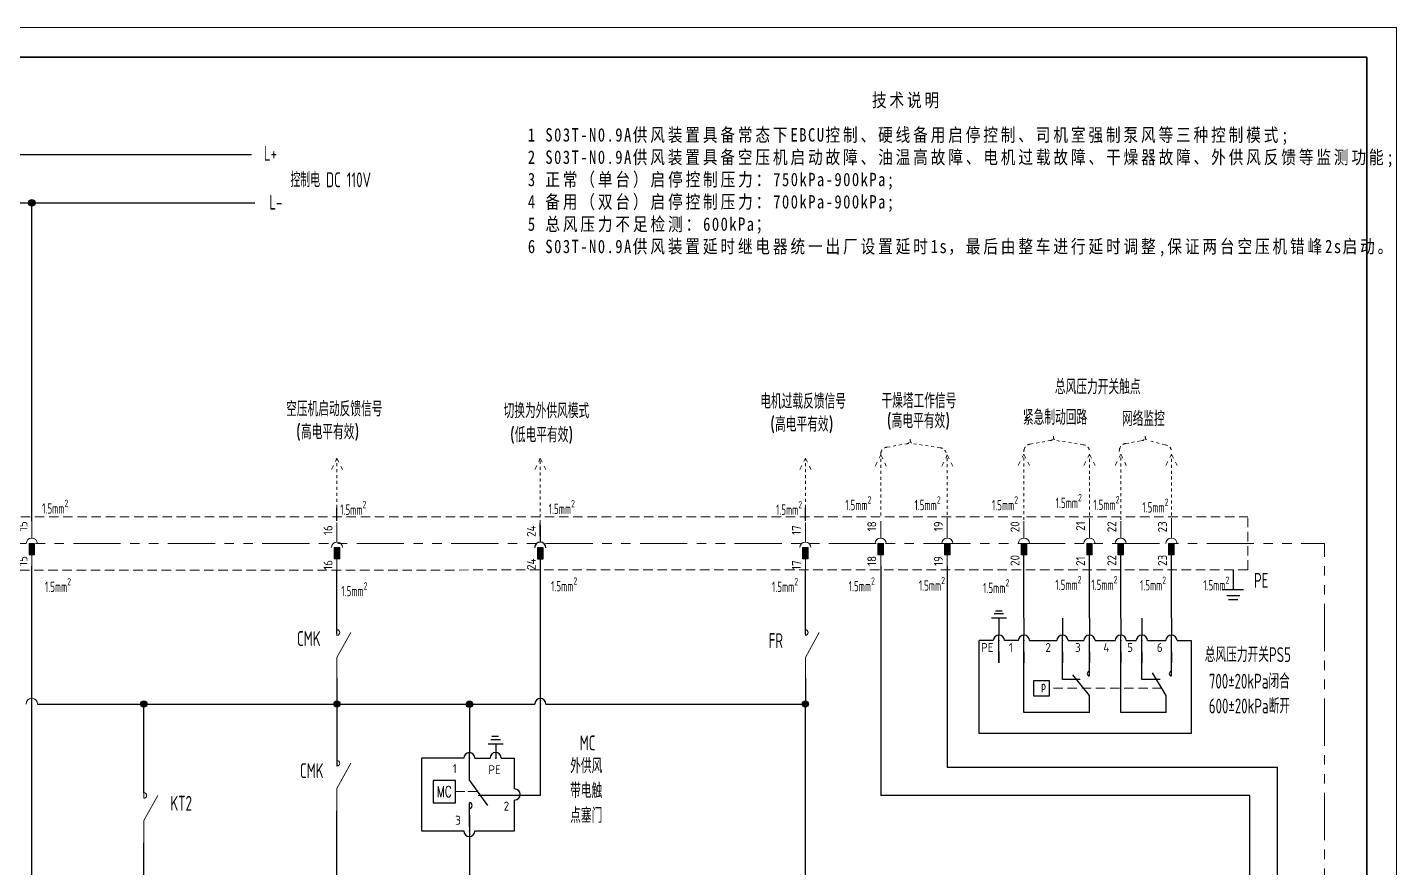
# Model space of a CAD drawing. Header units: millimetres. Extents: x 0 to 840, y 0 to 594.
# Drawn here: x 379.7 to 840, y 311.6 to 594 of the extents above; entities that cross this region are included whole.
import ezdxf
from ezdxf.enums import TextEntityAlignment as Align

# ---------------------------------------------------------------- set-up
doc = ezdxf.new("R2010")
doc.units = ezdxf.units.MM
for name, pattern in [('CENTER2', [12, 7, -1, 1, -1, 1, -1]), ('HIDDEN', [9.525, 6.35, -3.175]), ('PHANTOM2', [31.75, 15.875, -3.175, 3.175, -3.175, 3.175, -3.175]), ('虚线', [2, 1, -1])]:
    doc.linetypes.add(name, pattern=pattern)
for name, color, linetype, lineweight in [('AM_3', 3, '虚线', 13), ('BLK_0.5mm^2', 7, 'Continuous', 18), ('MISC', 2, 'Continuous', 18), ('SYMS', 7, 'Continuous', 18), ('TERMS', 4, 'Continuous', 18), ('双点划线', 6, 'CENTER2', 18), ('尺寸线层', 3, 'Continuous', 13), ('标注', 3, 'Continuous', 18), ('粗实线层', 7, 'Continuous', 25), ('虚线', 2, 'HIDDEN', 18), ('虚线层', 6, '虚线', 13)]:
    doc.layers.add(name, color=color, linetype=linetype, lineweight=lineweight)
doc.styles.add('PIN', font='simplex.shx', dxfattribs={"width": 0.75, "bigfont": 'gbcbig.shx'})
doc.styles.add('WD_IEC', font='isocp2.shx', dxfattribs={"width": 0.9, "bigfont": 'gbcbig.shx'})
doc.styles.add('标准', font='isoct2.shx')
doc.styles.add('海泰标注样式', font='isocp.shx', dxfattribs={"width": 0.7, "bigfont": 'gbcbig.shx'})
doc.styles.add('海泰汉字样式', font='仿宋_GB2312.TTF', dxfattribs={"width": 0.7})

# ---------------------------------------------------------------- blocks, each defined once
blk = doc.blocks.new('NJHT-A1')
at = {"color": 7, "linetype": 'Continuous', "lineweight": 18}
for p, q in [((840, 594), (0, 594)), ((840, 0), (840, 594))]:
    blk.add_line(p, q, dxfattribs=at)
at = {"color": 7, "linetype": 'Continuous', "lineweight": 35}
for p, q in [((830, 584), (25, 584)), ((830, 10), (830, 584))]:
    blk.add_line(p, q, dxfattribs=at)
at = {"color": 2, "linetype": 'Continuous', "lineweight": 18, "style": '海泰汉字样式', "width": 0.6}
blk.add_attdef('5', text='', height=5, rotation=180, dxfattribs=at).set_placement((50, 578.5), align=Align.MIDDLE_CENTER)
at = {"color": 2, "linetype": 'Continuous', "lineweight": 18, "style": '海泰汉字样式'}
for tag, height, width, p in [('1', 5, 0.7, (805, 59.25)), ('7', 5, 0.7, (755, 50.5)), ('2', 5, 0.7, (805, 51.75)), ('3', 5, 0.6, (805, 38)), ('12', 3.5, 0.7, (668, 34.5)), ('13', 3.5, 0.6, (682, 34.5)), ('20', 3.5, 0.7, (708, 34.5)), ('21', 3.5, 0.6, (722, 34.5)), ('14', 3.5, 0.7, (668, 27.5)), ('15', 3.5, 0.6, (682, 27.5)), ('22', 3.5, 0.7, (708, 27.5)), ('23', 3.5, 0.6, (722, 27.5)), ('8', 3.5, 0.7, (762, 22.5)), ('9', 3.5, 0.7, (774, 22.5)), ('4', 5, 0.6, (805, 22.5)), ('16', 3.5, 0.7, (668, 20.5)), ('17', 3.5, 0.6, (682, 20.5)), ('24', 3.5, 0.7, (708, 20.5)), ('25', 3.5, 0.6, (722, 20.5)), ('18', 3.5, 0.7, (668, 13.5)), ('19', 3.5, 0.6, (682, 13.5)), ('26', 3.5, 0.7, (708, 13.5)), ('27', 3.5, 0.6, (722, 13.5)), ('11', 3.5, 0.7, (742.5, 13.5)), ('10', 3.5, 0.7, (767.5, 13.5)), ('6', 3.5, 0.7, (811.57, 13.5))]:
    blk.add_attdef(tag, text='', height=height, dxfattribs=dict(at, width=width)).set_placement(p, align=Align.MIDDLE_CENTER)
blk = doc.blocks.new('VC02JP_1')
blk.add_hatch(color=256).paths.add_polyline_path([(0.62, -2.5), (0.62, 0), (-0.62, 0), (-0.62, -2.5)], flags=0)
for p, q in [((0, 5), (0, 1.25)), ((0, -2.5), (0, -5))]:
    blk.add_line(p, q)
blk.add_lwpolyline([(0.62, 0), (-0.62, 0), (-0.62, -2.5), (0.62, -2.5)], close=True)
blk.add_arc((0, 0), 1.25, 0, 180)
blk.add_point((0, 0))
at = {"style": 'WD_IEC'}
for tag, p in [('INST', (-5.25, 8)), ('LOC', (-5.25, 5)), ('TAG2', (-5.25, 2)), ('DESC2', (-5.25, -8.1)), ('DESC1', (-5.25, -5.1)), ('DESC3', (-5.25, -11.1))]:
    blk.add_attdef(tag, text='', height=2, dxfattribs=at).set_placement(p, align=Align.RIGHT)
blk.add_attdef('TERM02', text='', height=2, rotation=90, dxfattribs=at).set_placement((-1, 5), align=Align.RIGHT)
for tag, p, height in [('X2TERM02', (0, 5), 0.32), ('X2TERMDESC02', (0, 4.48), 0.32), ('MFG', (2.75, 4), 1.5), ('CAT', (2.75, 1.5), 1.5), ('X4LINK', (-1.25, -1.25), 0.32), ('X1LINK', (1.25, -1.25), 0.32), ('ASSYCODE', (2.75, -2.75), 1), ('X8TERM01', (0, -5), 0.32), ('X8TERMDESC01', (0, -5.52), 0.32), ('FAMILY', (2.75, -4.25), 1), ('CATDESC', (2.75, -5.75), 1)]:
    blk.add_attdef(tag, p, '', height=height, dxfattribs=at)
blk.add_attdef('TERM01', (-1, -5), '', height=2, rotation=90, dxfattribs=at)
blk = doc.blocks.new('bfcgb')
blk.add_hatch(color=256).paths.add_polyline_path([(1495.06, 338, 1), (1492.9, 338, 1)])
blk.add_circle((1493.98, 338), 1.08)
blk = doc.blocks.new('VC01JP_1')
blk.add_hatch(color=256).paths.add_polyline_path([(0.62, -2.5), (0.62, 0), (-0.62, 0), (-0.62, -2.5)], flags=0)
for p, q in [((0, 5), (0, 1.25)), ((0, -2.5), (0, -5))]:
    blk.add_line(p, q)
blk.add_lwpolyline([(0.62, 0), (-0.62, 0), (-0.62, -2.5), (0.62, -2.5)], close=True)
blk.add_arc((0, 0), 1.25, 0, 180)
blk.add_point((0, 0))
at = {"style": 'WD_IEC'}
for tag, p in [('INST', (-5.25, 8)), ('LOC', (-5.25, 5)), ('TAG1', (-5.25, 2)), ('DESC2', (-5.25, -8.1)), ('DESC1', (-5.25, -5.1)), ('DESC3', (-5.25, -11.1))]:
    blk.add_attdef(tag, text='', height=2, dxfattribs=at).set_placement(p, align=Align.RIGHT)
blk.add_attdef('TERM02', text='', height=2, rotation=90, dxfattribs=at).set_placement((-1, 5), align=Align.RIGHT)
for tag, p, height in [('X2TERM02', (0, 5), 0.32), ('X2TERMDESC02', (0, 4.48), 0.32), ('MFG', (2.75, 4), 1.5), ('CAT', (2.75, 1.5), 1.5), ('X4LINK', (-1.25, -1.25), 0.32), ('X1LINK', (1.25, -1.25), 0.32), ('ASSYCODE', (2.75, -2.75), 1), ('X8TERM01', (0, -5), 0.32), ('X8TERMDESC01', (0, -5.52), 0.32), ('FAMILY', (2.75, -4.25), 1), ('CATDESC', (2.75, -5.75), 1)]:
    blk.add_attdef(tag, p, '', height=height, dxfattribs=at)
blk.add_attdef('TERM01', (-1, -5), '', height=2, rotation=90, dxfattribs=at)
blk = doc.blocks.new('HA1X2_1')
blk.add_lwpolyline([(-1.25, -2.5), (0, 0), (1.25, -2.5)])
at = {"style": 'WD_IEC'}
for tag, p in [('DESC1', (0, 5.1)), ('DESC2', (0, 1.25))]:
    blk.add_attdef(tag, text='', height=2.5, dxfattribs=at).set_placement(p, align=Align.CENTER)
blk.add_attdef('X8TERM01', (0, 0), '', height=0.32, dxfattribs=at)
blk = doc.blocks.new('VMS21P_1')
for p, q in [((0, 7.5), (0, 2.5)), ((0, -2.5), (3.125, 3.125)), ((0, -2.5), (0, -7.5))]:
    blk.add_line(p, q)
blk.add_arc((0, 3.125), 0.625, 270, 90)
at = {"style": 'WD_IEC'}
for tag, p in [('INST', (-5.25, 7.75)), ('LOC', (-5.25, 4.25)), ('TAG2', (-5.25, 0.75)), ('XREF', (-5.25, -3.75)), ('DESC1', (-5.25, -7.6)), ('DESC2', (-5.25, -11.1)), ('DESC3', (-5.25, -14.6))]:
    blk.add_attdef(tag, text='', height=2.5, dxfattribs=at).set_placement(p, align=Align.RIGHT)
blk.add_attdef('TERM01', text='', height=2, rotation=90, dxfattribs=at).set_placement((-1, 7.5), align=Align.RIGHT)
for tag, p, height in [('X2TERM01', (0, 7.5), 0.32), ('X4LINK', (-2, 0), 0.32), ('X1LINK', (-0.5, 0), 0.32), ('CONTACT', (4, -3.5), 1), ('FAMILY', (4, -5), 1), ('X8TERM02', (0, -7.5), 0.32)]:
    blk.add_attdef(tag, p, '', height=height, dxfattribs=at)
blk.add_attdef('TERM02', (-1, -7.5), '', height=2, rotation=90, dxfattribs=at)
blk = doc.blocks.new('gtsdf')
for p, q in [((899.43, -231.17), (899.43, -236.8)), ((907.84, -231.17), (907.84, -236.8)), ((920.8, -231.17), (920.8, -236.8)), ((929.87, -231.17), (929.87, -236.8)), ((940.39, -231.17), (940.39, -236.8)), ((947.51, -231.17), (947.51, -236.8)), ((957.43, -231.17), (957.43, -236.8)), ((892.81, -269.86), (892.81, -238.67)), ((897.55, -238.67), (892.81, -238.67)), ((899.43, -246.17), (899.43, -236.8)), ((905.97, -238.67), (901.3, -238.67)), ((907.84, -262.86), (907.84, -236.8)), ((909.72, -238.67), (918.92, -238.67)), ((920.8, -251.76), (920.8, -236.8)), ((922.67, -238.67), (928, -238.67)), ((929.87, -250.52), (929.87, -236.8)), ((931.75, -238.67), (938.51, -238.67)), ((940.39, -262.86), (940.39, -236.8)), ((942.26, -238.67), (945.63, -238.67)), ((947.51, -251.76), (947.51, -236.8)), ((949.38, -238.67), (955.56, -238.67)), ((957.43, -250.52), (957.43, -236.8)), ((959.31, -238.67), (964.08, -238.67)), ((964.08, -238.67), (964.08, -269.86)), ((899.43, -242.42), (899.43, -246.17)), ((907.84, -242.42), (907.84, -246.17)), ((920.8, -242.42), (920.8, -246.17)), ((929.87, -242.42), (929.87, -246.17)), ((940.39, -242.42), (940.39, -246.17)), ((947.51, -242.42), (947.51, -246.17)), ((957.43, -242.42), (957.43, -246.17)), ((911.13, -252.05), (916.38, -252.05)), ((911.13, -257.3), (911.13, -252.05)), ((916.38, -252.05), (916.38, -257.3)), ((926.78, -251.76), (920.8, -251.76)), ((953.69, -251.76), (947.51, -251.76)), ((916.38, -257.3), (911.13, -257.3)), ((929.87, -262.86), (907.84, -262.86)), ((955.71, -262.86), (940.39, -262.86)), ((964.08, -269.86), (892.81, -269.86))]:
    blk.add_line(p, q)
at = {"color": 7, "ltscale": 0.287133}
for p, q in [((929.87, -257.09), (924.24, -250.16)), ((955.71, -257.09), (951.1, -249.46))]:
    blk.add_line(p, q, dxfattribs=at)
at = {"color": 7}
for p, q in [((929.87, -262.86), (929.87, -257.09)), ((955.71, -262.86), (955.71, -257.09))]:
    blk.add_line(p, q, dxfattribs=at)
for centre, radius, start, end in [((899.43, -238.67), 1.88, 0, 180), ((907.84, -238.67), 1.88, 0, 180), ((920.8, -238.67), 1.88, 0, 180), ((929.87, -238.67), 1.88, 0, 180), ((929.87, -238.67), 1.88, 0, 180), ((940.39, -238.67), 1.88, 0, 180), ((947.51, -238.67), 1.88, 0, 180), ((957.43, -238.67), 1.88, 0, 180), ((957.43, -238.67), 1.88, 0, 180), ((929.87, -249.77), 0.75, 90, 270), ((957.43, -249.77), 0.75, 90, 270)]:
    blk.add_arc(centre, radius, start, end)
for p in [(899.43, -238.67), (907.84, -238.67), (920.8, -238.67), (929.87, -236.8), (940.39, -238.67), (947.51, -238.67), (957.43, -236.8)]:
    blk.add_point(p)
at = {"layer": '虚线', "ltscale": 0.5}
blk.add_line((954.25, -254.67), (916.38, -254.67), dxfattribs=at)
at = {"style": 'PIN', "width": 0.75}
blk.add_text('p', height=2.62, dxfattribs=at).set_placement((913.63, -255.1))
at = {"layer": 'AM_3', "style": 'WD_IEC'}
for tag, p in [('PE', (897.61, -242.48)), ('1', (904.13, -242.48)), ('2', (916.92, -242.48)), ('3', (926.93, -242.48)), ('4', (936.56, -242.48)), ('5', (944.52, -242.48)), ('6', (954.48, -242.48))]:
    blk.add_attdef(tag, text='', height=3, dxfattribs=at).set_placement(p, align=Align.RIGHT)
blk = doc.blocks.new('fse')
blk.add_hatch(color=256).paths.add_polyline_path([(-62.47, -297.35), (-62.47, -293.6), (-64.34, -293.6), (-64.34, -297.35)], flags=0)
for p, q in [((-63.41, -286.1), (-63.41, -291.72)), ((-63.41, -297.35), (-63.41, -301.1))]:
    blk.add_line(p, q)
blk.add_lwpolyline([(-62.47, -293.6), (-64.34, -293.6), (-64.34, -297.35), (-62.47, -297.35)], close=True)
blk.add_arc((-63.41, -293.6), 1.88, 0, 180)
blk.add_point((-63.41, -293.6))
at = {"layer": 'TERMS', "style": 'WD_IEC'}
blk.add_attdef('1', text='', height=3, rotation=90, dxfattribs=at).set_placement((-64.91, -286.1), align=Align.RIGHT)
blk.add_attdef('1', (-64.91, -301.1), '', height=3, rotation=90, dxfattribs=at)

msp = doc.modelspace()

# ---------------------------------------------------------------- linework, layer by layer
for p, q in [((136.30605, 551.2798), (455.04158, 551.2798)), ((237.56322, 535.04091), (456.13197, 535.04091)), ((381.21729, 428.00097), (381.21729, 535.04091)), ((483.79777, 428.16689), (483.79777, 432.50924)), ((641.2458, 428.16689), (641.2458, 432.50924)), ((552.13157, 422.97249), (552.13157, 427.34817)), ((714.71232, 395.39111), (714.71232, 416.75097)), ((736.74292, 395.39111), (736.74292, 416.75097)), ((747.25433, 395.39111), (747.25433, 416.75097)), ((764.30064, 395.39111), (764.30064, 416.75097)), ((381.21729, 150.15492), (381.21729, 413.00097)), ((483.79777, 390.13101), (483.79777, 411.66689)), ((641.2458, 390.13101), (641.2458, 411.66689)), ((666.5717, 413.00097), (666.5717, 335.83734)), ((688.95411, 413.00097), (688.95411, 345.3753)), ((785.07744, 411.71854), (785.07744, 405.09466)), ((483.79777, 375.25625), (483.79777, 366.37496)), ((641.2458, 375.25625), (641.2458, 366.37496)), ((383.12229, 366.59419), (550.29777, 366.59419)), ((418.86347, 336.78469), (418.86345, 366.59419)), ((483.79777, 366.59419), (483.79777, 345.74082)), ((528.30006, 365.42864), (528.30006, 350.2496)), ((554.04777, 366.59419), (641.2458, 366.59419)), ((641.2458, 280.00613), (641.2458, 366.59419)), ((528.30016, 340.90151), (528.30055, 350.2496)), ((526.42535, 348.3746), (512.16157, 348.3746)), ((512.16157, 348.3746), (512.16157, 324.0241)), ((530.17516, 348.40151), (535.2694, 348.40151)), ((539.0194, 348.40151), (543.49297, 348.40151)), ((543.49297, 338.05305), (543.49297, 348.40151)), ((688.95411, 345.3753), (799.94481, 345.3753)), ((528.30016, 340.90151), (534.35471, 332.46401)), ((528.30016, 325.90151), (528.30016, 333.40151)), ((531.27086, 335.91594), (552.1593, 335.91594)), ((543.49297, 323.9546), (543.49297, 334.30305)), ((790.7012, 335.83734), (666.5717, 335.83734)), ((483.79442, 279.33976), (483.79777, 330.74082)), ((528.30016, 325.37181), (528.30016, 329.12181)), ((512.16157, 323.9546), (526.42516, 323.9546)), ((530.17516, 323.9546), (543.49297, 323.9546)), ((539.0194, 323.9546), (543.49297, 323.9546)), ((418.86347, 275.88386), (418.86347, 319.90969))]:
    msp.add_line(p, q)
at = {"color": 1}
for p, q in [((781.57227, 405.09466), (788.58261, 405.09466)), ((782.87258, 403.06136), (787.28231, 403.06136)), ((783.49446, 401.70582), (786.66042, 401.70582))]:
    msp.add_line(p, q, dxfattribs=at)
at = {"color": 3}
for p, q in [((707.88338, 396.85509), (704.70838, 396.85509)), ((707.43562, 397.83107), (705.15613, 397.83107)), ((708.8196, 395.39111), (703.77216, 395.39111))]:
    msp.add_line(p, q, dxfattribs=at)
at = {"color": 2}
for p, q in [((538.73161, 354.54801), (535.55661, 354.54801)), ((538.11544, 355.67707), (535.83595, 355.67707)), ((539.66783, 353.08403), (534.62039, 353.08403))]:
    msp.add_line(p, q, dxfattribs=at)
msp.add_lwpolyline([(523.61266, 333.40151), (523.61266, 340.90151), (516.11266, 340.90151), (516.11266, 333.40151)], close=True)
for centre, radius, start, end in [((552.17277, 366.59419), 1.875, 0, 180), ((528.30035, 348.3746), 1.875, 0, 180), ((537.1444, 348.40151), 1.875, 0, 180), ((543.49297, 336.17805), 1.875, 270, 90), ((528.30016, 332.46401), 0.9375, 270, 90), ((528.30016, 323.9546), 1.875, 180, 0)]:
    msp.add_arc(centre, radius, start, end)
for p in [(552.1593, 366.59419), (528.30035, 348.3746), (537.1444, 348.40151), (528.30016, 323.9546)]:
    msp.add_point(p)
at = {"layer": 'BLK_0.5mm^2'}
msp.add_arc((381.21729, 366.59419), 1.905, 0, 180, dxfattribs=at)
at = {"layer": 'MISC'}
for p, q in [((523.61266, 337.15151), (526.77205, 337.15151)), ((527.83518, 337.15151), (530.99107, 337.15151))]:
    msp.add_line(p, q, dxfattribs=at)
at = {"layer": '双点划线', "linetype": 'PHANTOM2'}
for p in [(45.92329, 420.50097), (815.74939, 130.33494)]:
    msp.add_line(p, (815.74939, 420.50097), dxfattribs=at)
at = {"layer": '粗实线层'}
for p, q in [((552.1593, 368.46919), (552.1593, 411.64007)), ((552.1593, 364.71919), (552.1593, 368.46919)), ((552.1593, 335.91594), (552.1593, 364.71919)), ((537.14411, 353.08403), (537.1444, 348.40151)), ((799.94481, 216.00362), (799.94481, 345.3753)), ((790.7012, 225.32234), (790.7012, 335.83734)), ((528.30016, 329.19372), (528.30127, 304.83749))]:
    msp.add_line(p, q, dxfattribs=at)
at = {"layer": '虚线', "ltscale": 0.5}
for p, q in [((139.34859, 429.50097), (789.96175, 429.50097)), ((789.96175, 411.7202), (789.96175, 429.50097)), ((789.96175, 411.7202), (139.34859, 411.50097))]:
    msp.add_line(p, q, dxfattribs=at)
at = {"layer": '虚线层'}
for p, q in [((724.60605, 456.30829), (724.60605, 456.60829)), ((755.49304, 456.30829), (755.49304, 456.60829)), ((668.75664, 452.90199), (675.29298, 454.07391)), ((676.49298, 455.27391), (676.49298, 455.57391)), ((686.51727, 452.68989), (677.69298, 454.07391)), ((716.86971, 453.93638), (723.40605, 455.10829)), ((734.63034, 453.72428), (725.80605, 455.10829)), ((748.96272, 454.11045), (754.29304, 455.10829)), ((762.17071, 453.67275), (756.69304, 455.10829)), ((483.79777, 424.55083), (483.79777, 449.17621)), ((552.13157, 427.34817), (552.13157, 449.17712)), ((641.2458, 424.55083), (641.2458, 449.17621)), ((666.5717, 429.9839), (666.5717, 450.29983)), ((688.95432, 428.18874), (688.95432, 450.29983)), ((714.71232, 428.43943), (714.71232, 450.51906)), ((736.74292, 428.00097), (736.74292, 450.51906)), ((747.25433, 428.43943), (747.25433, 450.51906)), ((764.30064, 428.00097), (764.30064, 450.51906))]:
    msp.add_line(p, q, dxfattribs=at)
for centre, radius, start, end in [((723.40605, 456.30829), 1.2, 270, 0), ((725.80605, 456.30829), 1.2, 180, 270), ((754.29304, 456.30829), 1.2, 270, 0), ((756.69304, 456.30829), 1.2, 180, 270), ((670.1717, 450.29983), 3.6, 164.7569601, 180), ((668.86897, 450.65509), 2.2497, 92.8620485, 164.7634111), ((675.29298, 455.27391), 1.2, 270, 0), ((677.69298, 455.27391), 1.2, 180, 270), ((686.40494, 450.443), 2.2497, 15.2365889, 87.1379515), ((718.28477, 451.33422), 3.6, 164.7569601, 180), ((716.98205, 451.68948), 2.2497, 92.8620485, 164.7634111), ((734.51801, 451.47739), 2.2497, 15.2365889, 87.1379515), ((750.37778, 451.50829), 3.6, 164.7569601, 180), ((749.07505, 451.86355), 2.2497, 92.8620485, 164.7634111), ((762.05838, 451.42585), 2.2497, 15.2365889, 87.1379515)]:
    msp.add_arc(centre, radius, start, end, dxfattribs=at)

# ---------------------------------------------------------------- block references
for name, p in [('NJHT-A1', (0, 0)), ('bfcgb', (-1112.76682, 197.03983)), ('bfcgb', (-1075.12067, 28.59311)), ('bfcgb', (-1075.12067, 28.59311)), ('bfcgb', (-1010.18635, 28.59311)), ('bfcgb', (-1010.18635, 28.59311)), ('bfcgb', (-1010.18635, 28.59311)), ('bfcgb', (-965.66976, 28.50747)), ('bfcgb', (-965.66976, 28.50747)), ('bfcgb', (-852.73832, 28.59311)), ('bfcgb', (-852.73832, 28.59311)), ('bfcgb', (-852.73832, 28.59311))]:
    msp.add_blockref(name, p)
ref = msp.add_blockref('fse', (615.53667, 712.73743))
ref.add_attrib('1', '24', (550.63157, 411.64006), dxfattribs={"layer": 'TERMS', "height": 3, "rotation": 90, "style": 'WD_IEC'})
ref.add_attrib('1', '24', dxfattribs={"layer": 'TERMS', "height": 3, "rotation": 90, "style": 'WD_IEC'}).set_placement((550.63157, 426.64006), align=Align.RIGHT)
msp.add_blockref('gtsdf', (-193.13149, 626.5627)).add_auto_attribs({'PE': 'PE', '5': '5', '4': '4', '2': '2', '1': '1', '6': '6', '3': '3'})
at = {"layer": 'SYMS'}
ref = msp.add_blockref('VC02JP_1', (381.21729, 420.50097), dxfattribs=dict(at, xscale=1.5, yscale=1.5, zscale=1.5))
ref.add_attrib('TERM02', '15', dxfattribs={"layer": 'TERMS', "height": 3, "rotation": 90, "style": 'WD_IEC'}).set_placement((379.71729, 428.00097), align=Align.RIGHT)
ref.add_attrib('TERM01', '15', (379.71729, 413.00097), dxfattribs={"layer": 'TERMS', "height": 3, "rotation": 90, "style": 'WD_IEC'})
at = {"layer": 'SYMS', "linetype": 'PHANTOM2'}
ref = msp.add_blockref('VC01JP_1', (483.79777, 419.16689), dxfattribs=dict(at, xscale=1.5, yscale=1.5, zscale=1.5))
ref.add_attrib('TERM02', '16', dxfattribs={"layer": 'TERMS', "height": 3, "rotation": 90, "style": 'WD_IEC'}).set_placement((482.29777, 426.66689), align=Align.RIGHT)
ref.add_attrib('TERM01', '16', (482.29777, 411.66689), dxfattribs={"layer": 'TERMS', "height": 3, "rotation": 90, "style": 'WD_IEC'})
ref = msp.add_blockref('VC01JP_1', (641.2458, 419.16689), dxfattribs=dict(at, xscale=1.5, yscale=1.5, zscale=1.5))
ref.add_attrib('TERM02', '17', dxfattribs={"layer": 'TERMS', "height": 3, "rotation": 90, "style": 'WD_IEC'}).set_placement((639.7458, 426.66689), align=Align.RIGHT)
ref.add_attrib('TERM01', '17', (639.7458, 411.66689), dxfattribs={"layer": 'TERMS', "height": 3, "rotation": 90, "style": 'WD_IEC'})
at = {"layer": 'SYMS'}
ref = msp.add_blockref('VC02JP_1', (666.5717, 420.50097), dxfattribs=dict(at, xscale=1.5, yscale=1.5, zscale=1.5))
ref.add_attrib('TERM02', '18', dxfattribs={"layer": 'TERMS', "height": 3, "rotation": 90, "style": 'WD_IEC'}).set_placement((665.0717, 428.00097), align=Align.RIGHT)
ref.add_attrib('TERM01', '18', (665.0717, 413.00097), dxfattribs={"layer": 'TERMS', "height": 3, "rotation": 90, "style": 'WD_IEC'})
ref = msp.add_blockref('VC02JP_1', (688.95411, 420.50097), dxfattribs=dict(at, xscale=1.5, yscale=1.5, zscale=1.5))
ref.add_attrib('TERM02', '19', dxfattribs={"layer": 'TERMS', "height": 3, "rotation": 90, "style": 'WD_IEC'}).set_placement((687.45411, 428.00097), align=Align.RIGHT)
ref.add_attrib('TERM01', '19', (687.45411, 413.00097), dxfattribs={"layer": 'TERMS', "height": 3, "rotation": 90, "style": 'WD_IEC'})
ref = msp.add_blockref('VC02JP_1', (714.71232, 420.50097), dxfattribs=dict(at, xscale=1.5, yscale=1.5, zscale=1.5))
ref.add_attrib('TERM02', '20', dxfattribs={"layer": 'TERMS', "height": 3, "rotation": 90, "style": 'WD_IEC'}).set_placement((713.21232, 428.00097), align=Align.RIGHT)
ref.add_attrib('TERM01', '20', (713.21232, 413.00097), dxfattribs={"layer": 'TERMS', "height": 3, "rotation": 90, "style": 'WD_IEC'})
ref = msp.add_blockref('VC02JP_1', (736.74292, 420.50097), dxfattribs=dict(at, xscale=1.5, yscale=1.5, zscale=1.5))
ref.add_attrib('TERM02', '21', dxfattribs={"layer": 'TERMS', "height": 3, "rotation": 90, "style": 'WD_IEC'}).set_placement((735.24292, 428.00097), align=Align.RIGHT)
ref.add_attrib('TERM01', '21', (735.24292, 413.00097), dxfattribs={"layer": 'TERMS', "height": 3, "rotation": 90, "style": 'WD_IEC'})
ref = msp.add_blockref('VC02JP_1', (747.25433, 420.50097), dxfattribs=dict(at, xscale=1.5, yscale=1.5, zscale=1.5))
ref.add_attrib('TERM02', '22', dxfattribs={"layer": 'TERMS', "height": 3, "rotation": 90, "style": 'WD_IEC'}).set_placement((745.75433, 428.00097), align=Align.RIGHT)
ref.add_attrib('TERM01', '22', (745.75433, 413.00097), dxfattribs={"layer": 'TERMS', "height": 3, "rotation": 90, "style": 'WD_IEC'})
ref = msp.add_blockref('VC02JP_1', (764.30064, 420.50097), dxfattribs=dict(at, xscale=1.5, yscale=1.5, zscale=1.5))
ref.add_attrib('TERM02', '23', dxfattribs={"layer": 'TERMS', "height": 3, "rotation": 90, "style": 'WD_IEC'}).set_placement((762.80064, 428.00097), align=Align.RIGHT)
ref.add_attrib('TERM01', '23', (762.80064, 413.00097), dxfattribs={"layer": 'TERMS', "height": 3, "rotation": 90, "style": 'WD_IEC'})
at = {"layer": 'SYMS', "xscale": 1.5, "yscale": 1.5, "zscale": 1.5}
for p in [(483.79777, 385.92265), (641.2458, 385.92265), (483.79777, 341.99082), (418.86347, 331.15969)]:
    msp.add_blockref('VMS21P_1', p, dxfattribs=at)
at = {"layer": '虚线层', "xscale": 1.5, "yscale": 1.5, "zscale": 1.5}
for p in [(483.79777, 449.17621), (552.13157, 449.17712), (641.2458, 449.17621), (666.5717, 450.29983), (688.95432, 450.29983), (714.71232, 450.51906), (736.74292, 450.51906), (747.25433, 450.51906), (764.30064, 450.51906)]:
    msp.add_blockref('HA1X2_1', p, dxfattribs=at)

# ---------------------------------------------------------------- texts
at = {"insert": (519.86266, 337.15151), "char_height": 3.75, "width": 3.8169643, "attachment_point": 5, "style": 'PIN'}
msp.add_mtext('{\\W0.7;\\C3;MC}', dxfattribs=at)
at = {"layer": 'AM_3', "style": 'WD_IEC'}
for tag, p in [('1', (524.04407, 343.38507)), ('PE', (538.84663, 343.025)), ('2', (541.66901, 330.79744)), ('3', (525.44015, 326.02185))]:
    msp.add_attdef(tag, text='DESC1', height=3, dxfattribs=at).set_placement(p, align=Align.RIGHT)
at = {"layer": 'BLK_0.5mm^2', "char_height": 5, "attachment_point": 1, "line_spacing_factor": 0.99982, "style": '标准'}
for s, insert, width in [('{\\Fisocp2,gbcbig|c134;\\C3;紧急制动回路}', (714.38882, 465.42064), 23.0729747), ('{\\Fisocp2,gbcbig|c134;\\C3;网络监控}', (747.65863, 464.95305), 33.1669556), ('{\\Fisocp2,gbcbig|c134;\\C3;(高电平有效)}', (469.99333, 460.53897), 31.9506378), ('{\\Fisocp2,gbcbig|c134;\\C3;(高电平有效)}', (629.38668, 463.09542), 31.9506378), ('{\\Fisocp2,gbcbig|c134;\\C3;(高电平有效)}', (668.58026, 464.26428), 31.9506378), ('{\\Fisocp2,gbcbig|c134;\\C3;(低电平有效)}', (541.91551, 459.55281), 60.8697092), ('{\\Fisocp2,gbcbig|c134;\\C3;总风压力开关\\W0.7;PS5}', (775.50032, 385.68536), 41.0010451), ('{\\Fisocp2,gbcbig|c134;\\C3;外供风带电触点塞门}', (562.18634, 348.30939), 11.6044359)]:
    msp.add_mtext(s, dxfattribs=dict(at, insert=insert, width=width))
at = {"layer": '尺寸线层', "char_height": 5, "attachment_point": 1, "line_spacing_factor": 0.99982}
for s, insert, width, style in [('{\\C3;L+}', (459.21576, 554.21716), 22.1418166, '海泰标注样式'), ('{\\Fisocp2,gbcbig|c134;\\W0.7;\\C3;L-}', (461.01584, 537.78304), 23.6871923, '标准'), ('{\\Fisocp2,gbcbig|c134;电机过载反馈信号}', (626.0915, 470.82358), 32.9452396, '标准'), ('{\\Fisocp2,gbcbig|c134;空压机启动反馈信号}', (466.69815, 468.26713), 32.9452396, '标准'), ('{\\Fisocp2,gbcbig|c134;切换为外供风模式}', (539.79503, 467.63761), 65.115916, '标准'), ('{\\Fisocp2,gbcbig|c134;\\W0.7;\\C3;PE}', (792.05643, 410.66094), 26.6587087, '标准')]:
    msp.add_mtext(s, dxfattribs=dict(at, insert=insert, width=width, style=style))
at = {"layer": '尺寸线层', "char_height": 5, "attachment_point": 1}
for s, insert, width, style in [('{\\Fisocp2,gbcbig|c134;\\W0.7;\\C3;控制电 DC 110V}', (468.14889, 545.27548), 27.5249859, '标准'), ('{\\Fisocp2,gbcbig|c134;\\C3;总风压力开关触点}', (725.11521, 475.69083), 29.9444882, '标准'), ('{\\Fisocp2,gbcbig|c134;\\C3;干燥塔工作信号}', (666.81448, 470.98915), 42.5209704, '标准'), ('{\\Fisocp2,gbcbig|c134;\\W0.7;CMK}', (470.35221, 391.08913), 23.961927, '标准'), ('{\\Fisocp2,gbcbig|c134;\\W0.7;FR}', (628.88481, 390.38766), 23.961927, '标准'), ('{\\Fisocp,@extfont2|c134;7}00%%P20kPa{\\Fisocp2,gbcbig|c134;\\W1;闭合}\\P{\\Fisocp,@extfont2|c134;600}%%P20kPa{\\Fisocp2,gbcbig|c134;\\W1;断开}', (776.87699, 376.76115), 41.3170802, '海泰标注样式'), ('{\\Fisocp2,gbcbig|c134;\\W0.7;MC}', (565.36583, 356.02495), 23.961927, '标准'), ('{\\Fisocp2,gbcbig|c134;\\W0.7;CMK}', (471.35724, 346.68769), 23.961927, '标准'), ('{\\Fisocp2,gbcbig|c134;\\W0.7;KT2}', (427.82686, 335.73967), 14.8690152, '标准')]:
    msp.add_mtext(s, dxfattribs=dict(at, insert=insert, width=width, style=style))
at = {"layer": '标注', "color": 2, "insert": (547.96177, 560.13352), "char_height": 4.5, "width": 281.0540373, "attachment_point": 1, "line_spacing_factor": 0.99982, "style": '海泰汉字样式'}
msp.add_mtext('{\\fFangSong|b0|i0|c134|p49;\\W0.8;\\T1.2;1 \\fFangSong_GB2312|b0|i0|c134|p49;S03T-N0.9A供风装置具备常态下EBCU控制、硬线备用启停控制、司机室强制泵风等三种控制模式;\\P2 S03T-N0.9A供风装置具备空压机启动故障、油温高故障、电机过载故障、干燥器故障、外供风反馈等监测功能;\\P3 正常（单台）启停控制压力：750kPa-900kPa;\\P4 备用（双台）启停控制压力：700kPa-900kPa;\\P5 总风压力不足检测：600kPa；\\P6 S03T-N0.9A供风装置延时继电器统一出厂设置延时1s，最后由整车进行延时调整,保证两台空压机错峰2s启动。}', dxfattribs=at)
at = {"layer": '标注', "color": 2, "char_height": 3.5, "width": 12.7561908, "attachment_point": 1, "style": '海泰标注样式'}
for insert in [(384.70069, 435.26704), (484.89227, 434.85538), (555.00013, 435.12701), (631.40188, 434.85538), (654.67565, 436.41327), (677.93571, 436.41327), (703.97525, 436.3895), (725.40712, 437.13891), (738.06811, 436.49842), (754.53383, 435.63254), (385.63212, 408.9278), (485.26737, 407.49354), (555.78906, 409.13173), (630.05146, 408.9278), (655.84128, 409.14702), (679.40284, 409.34034), (701.01356, 408.54661), (725.29538, 409.60556), (737.39278, 409.60556), (753.75907, 409.43798), (774.9951, 409.43798)]:
    msp.add_mtext('\\A1;1.5mm{\\H0.7x;\\S2^ ;}', dxfattribs=dict(at, insert=insert))
at = {"layer": '粗实线层', "insert": (663.63854, 571.80353), "char_height": 4.5, "width": 36.6843502, "attachment_point": 1, "style": '海泰标注样式'}
msp.add_mtext('{\\fFangSong_GB2312|b0|i0|c134|p49;\\W0.8;\\T1.2;\\C2;技术说明}', dxfattribs=at)

doc.saveas('drawing.dxf')
